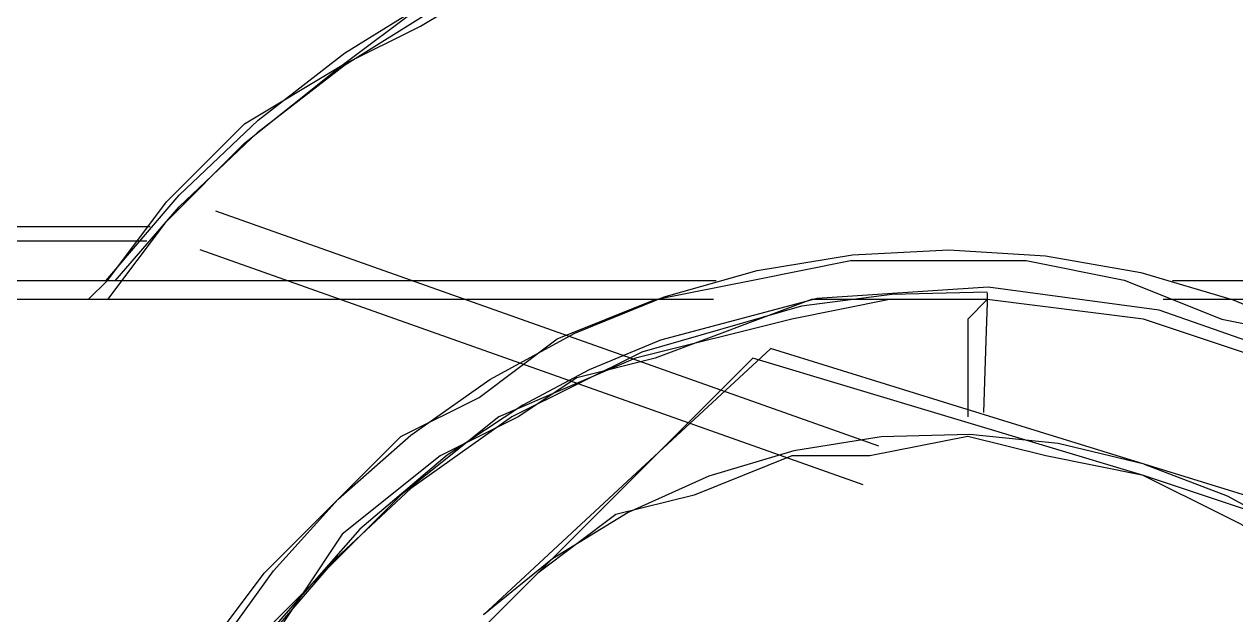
# Model space of a CAD drawing. Extents: x 3 to 592, y 5 to 207.
# Drawn here: x 62.644 to 64.831, y 53.971 to 55.037 of the extents above; entities that cross this region are included whole.
import ezdxf

# ---------------------------------------------------------------- set-up
doc = ezdxf.new("R2010")
doc.units = 0
doc.layers.get('0').update_dxf_attribs({"linetype": 'CONTINUOUS'})

msp = doc.modelspace()

# ---------------------------------------------------------------- linework, layer by layer
at = {"color": 7}
for points in [[(62.759167, 54.539444), (62.794444, 54.574722), (62.900278, 54.715833), (63.041389, 54.856944), (63.217778, 54.962778), (63.358889, 55.068611), (63.535278, 55.174444), (63.746944, 55.209722), (63.923333, 55.280278), (64.135, 55.315556), (64.311389, 55.315556)], [(62.790987, 54.573664), (62.923279, 54.728181), (63.065801, 54.863647), (63.221729, 54.984297), (63.388946, 55.088367), (63.565687, 55.17515), (63.75019, 55.243589), (63.941043, 55.292978), (64.135776, 55.322611), (64.332626, 55.332489)], [(62.790987, 54.573664), (62.923279, 54.728181), (63.065801, 54.863647), (63.221729, 54.984297), (63.388946, 55.088367), (63.565687, 55.17515), (63.75019, 55.243589), (63.941043, 55.292978), (64.135776, 55.322611), (64.332626, 55.332489)], [(62.790987, 54.573664), (62.923279, 54.728181), (63.065801, 54.863647), (63.221729, 54.984297), (63.388946, 55.088367), (63.565687, 55.17515), (63.75019, 55.243589), (63.941043, 55.292978), (64.135776, 55.322611), (64.332626, 55.332489)], [(62.790987, 54.573664), (62.923279, 54.728181), (63.065801, 54.863647), (63.221729, 54.984297), (63.388946, 55.088367), (63.565687, 55.17515), (63.75019, 55.243589), (63.941043, 55.292978), (64.135776, 55.322611), (64.332626, 55.332489)], [(62.807638, 54.573664), (62.922997, 54.706661), (63.065872, 54.842481), (63.221799, 54.962778), (63.388663, 55.066847), (63.565758, 55.153631), (63.750261, 55.222069), (63.941113, 55.271458), (64.135847, 55.301444), (64.332344, 55.311322)], [(62.807638, 54.573664), (62.922997, 54.706661), (63.065872, 54.842481), (63.221799, 54.962778), (63.388663, 55.066847), (63.565758, 55.153631), (63.750261, 55.222069), (63.941113, 55.271458), (64.135847, 55.301444), (64.332344, 55.311322)], [(62.807638, 54.573664), (62.922997, 54.706661), (63.065872, 54.842481), (63.221799, 54.962778), (63.388663, 55.066847), (63.565758, 55.153631), (63.750261, 55.222069), (63.941113, 55.271458), (64.135847, 55.301444), (64.332344, 55.311322)], [(62.807638, 54.573664), (62.922997, 54.706661), (63.065872, 54.842481), (63.221799, 54.962778), (63.388663, 55.066847), (63.565758, 55.153631), (63.750261, 55.222069), (63.941113, 55.271458), (64.135847, 55.301444), (64.332344, 55.311322)], [(62.794444, 54.539444), (62.900278, 54.680556), (63.041389, 54.821667), (63.217778, 54.962778), (63.358889, 55.033333), (63.535278, 55.139167), (63.746944, 55.209722), (63.923333, 55.245), (64.135, 55.280278), (64.311389, 55.280278)], [(62.988904, 54.700002), (64.185923, 54.275684)], [(62.988904, 54.700002), (64.185923, 54.275684)], [(62.870891, 54.670889), (62.165689, 54.670889)], [(62.870891, 54.670889), (62.165689, 54.670889)], [(62.870891, 54.670889), (62.165689, 54.670889)], [(62.870891, 54.670889), (62.165689, 54.670889)], [(62.865, 54.645278), (62.159444, 54.645278)], [(62.786436, 52.735656), (62.757861, 52.907812), (62.749042, 53.082084), (62.759978, 53.256004), (62.789964, 53.427806), (62.839353, 53.595376), (62.906734, 53.75589), (62.992106, 53.90829), (63.093706, 54.050106), (63.210475, 54.179576), (63.341356, 54.294934), (63.484231, 54.395123), (63.637336, 54.478731), (63.798909, 54.544701), (63.966478, 54.591973), (64.138634, 54.620195), (64.312906, 54.629368), (64.487178, 54.618431), (64.658981, 54.588445), (64.826198, 54.539056), (64.987064, 54.471676)], [(62.786436, 52.735656), (62.757861, 52.907812), (62.749042, 53.082084), (62.759978, 53.256004), (62.789964, 53.427806), (62.839353, 53.595376), (62.906734, 53.75589), (62.992106, 53.90829), (63.093706, 54.050106), (63.210475, 54.179576), (63.341356, 54.294934), (63.484231, 54.395123), (63.637336, 54.478731), (63.798909, 54.544701), (63.966478, 54.591973), (64.138634, 54.620195), (64.312906, 54.629368), (64.487178, 54.618431), (64.658981, 54.588445), (64.826198, 54.539056), (64.987064, 54.471676)], [(62.786436, 52.735656), (62.757861, 52.907812), (62.749042, 53.082084), (62.759978, 53.256004), (62.789964, 53.427806), (62.839353, 53.595376), (62.906734, 53.75589), (62.992106, 53.90829), (63.093706, 54.050106), (63.210475, 54.179576), (63.341356, 54.294934), (63.484231, 54.395123), (63.637336, 54.478731), (63.798909, 54.544701), (63.966478, 54.591973), (64.138634, 54.620195), (64.312906, 54.629368), (64.487178, 54.618431), (64.658981, 54.588445), (64.826198, 54.539056), (64.987064, 54.471676)], [(62.786436, 52.735656), (62.757861, 52.907812), (62.749042, 53.082084), (62.759978, 53.256004), (62.789964, 53.427806), (62.839353, 53.595376), (62.906734, 53.75589), (62.992106, 53.90829), (63.093706, 54.050106), (63.210475, 54.179576), (63.341356, 54.294934), (63.484231, 54.395123), (63.637336, 54.478731), (63.798909, 54.544701), (63.966478, 54.591973), (64.138634, 54.620195), (64.312906, 54.629368), (64.487178, 54.618431), (64.658981, 54.588445), (64.826198, 54.539056), (64.987064, 54.471676)], [(64.157975, 54.205102), (62.960957, 54.62942)], [(64.157975, 54.205102), (62.960957, 54.62942)], [(62.759167, 52.705), (62.723889, 52.881389), (62.723889, 53.057778), (62.759167, 53.234167), (62.759167, 53.410556), (62.829722, 53.586944), (62.900278, 53.728056), (62.970833, 53.904444), (63.076667, 54.045556), (63.1825, 54.151389), (63.323611, 54.2925), (63.464722, 54.363056), (63.605833, 54.468889), (63.782222, 54.539444), (63.958611, 54.574722), (64.135, 54.61), (64.311389, 54.61), (64.4525, 54.61), (64.628889, 54.574722), (64.805278, 54.504167), (64.981667, 54.468889)], [(63.892677, 54.573664), (62.554591, 54.573664)], [(63.892677, 54.573664), (62.554591, 54.573664)], [(63.892677, 54.573664), (62.554591, 54.573664)], [(63.892677, 54.573664), (62.554591, 54.573664)], [(66.054676, 54.573664), (64.716589, 54.573664)], [(66.054676, 54.573664), (64.716589, 54.573664)], [(66.054676, 54.573664), (64.716589, 54.573664)], [(66.054676, 54.573664), (64.716589, 54.573664)], [(64.382015, 54.552815), (64.209507, 54.548934), (64.046876, 54.527415), (63.758657, 54.444512), (63.523707, 54.327742), (63.341321, 54.198273), (63.206559, 54.072684), (63.101784, 53.950976), (62.929629, 53.672281), (62.865423, 53.517412), (62.818151, 53.356192), (62.789576, 53.199912), (62.777934, 53.052804), (62.782168, 52.872181), (62.809684, 52.684151), (62.86754, 52.478834), (62.935626, 52.317615), (63.023115, 52.16204), (63.126126, 52.020223), (63.24219, 51.893223), (63.503598, 51.686495), (63.793934, 51.54362)], [(64.382015, 54.552815), (64.209507, 54.548934), (64.046876, 54.527415), (63.758657, 54.444512), (63.523707, 54.327742), (63.341321, 54.198273), (63.206559, 54.072684), (63.101784, 53.950976), (62.929629, 53.672281), (62.865423, 53.517412), (62.818151, 53.356192), (62.789576, 53.199912), (62.777934, 53.052804), (62.782168, 52.872181), (62.809684, 52.684151), (62.86754, 52.478834), (62.935626, 52.317615), (63.023115, 52.16204), (63.126126, 52.020223), (63.24219, 51.893223), (63.503598, 51.686495), (63.793934, 51.54362)], [(64.382015, 54.552815), (64.209507, 54.548934), (64.046876, 54.527415), (63.758657, 54.444512), (63.523707, 54.327742), (63.341321, 54.198273), (63.206559, 54.072684), (63.101784, 53.950976), (62.929629, 53.672281), (62.865423, 53.517412), (62.818151, 53.356192), (62.789576, 53.199912), (62.777934, 53.052804), (62.782168, 52.872181), (62.809684, 52.684151), (62.86754, 52.478834), (62.935626, 52.317615), (63.023115, 52.16204), (63.126126, 52.020223), (63.24219, 51.893223), (63.503598, 51.686495), (63.793934, 51.54362)], [(64.382015, 54.552815), (64.209507, 54.548934), (64.046876, 54.527415), (63.758657, 54.444512), (63.523707, 54.327742), (63.341321, 54.198273), (63.206559, 54.072684), (63.101784, 53.950976), (62.929629, 53.672281), (62.865423, 53.517412), (62.818151, 53.356192), (62.789576, 53.199912), (62.777934, 53.052804), (62.782168, 52.872181), (62.809684, 52.684151), (62.86754, 52.478834), (62.935626, 52.317615), (63.023115, 52.16204), (63.126126, 52.020223), (63.24219, 51.893223), (63.503598, 51.686495), (63.793934, 51.54362)], [(64.986711, 54.417842), (64.692495, 54.5205), (64.383461, 54.562128), (64.075134, 54.541667), (63.791853, 54.466525), (63.663442, 54.41255), (63.543498, 54.34905), (63.406973, 54.258739), (63.249634, 54.125389), (63.085945, 53.93877), (62.935309, 53.693236), (62.872867, 53.547892), (62.823831, 53.388084), (62.79067, 53.215222), (62.789611, 53.197936)], [(64.986711, 54.417842), (64.692495, 54.5205), (64.383461, 54.562128), (64.075134, 54.541667), (63.791853, 54.466525), (63.663442, 54.41255), (63.543498, 54.34905), (63.406973, 54.258739), (63.249634, 54.125389), (63.085945, 53.93877), (62.935309, 53.693236), (62.872867, 53.547892), (62.823831, 53.388084), (62.79067, 53.215222), (62.789611, 53.197936)], [(64.986711, 54.417842), (64.692495, 54.5205), (64.383461, 54.562128), (64.075134, 54.541667), (63.791853, 54.466525), (63.663442, 54.41255), (63.543498, 54.34905), (63.406973, 54.258739), (63.249634, 54.125389), (63.085945, 53.93877), (62.935309, 53.693236), (62.872867, 53.547892), (62.823831, 53.388084), (62.79067, 53.215222), (62.789611, 53.197936)], [(64.986711, 54.417842), (64.692495, 54.5205), (64.383461, 54.562128), (64.075134, 54.541667), (63.791853, 54.466525), (63.663442, 54.41255), (63.543498, 54.34905), (63.406973, 54.258739), (63.249634, 54.125389), (63.085945, 53.93877), (62.935309, 53.693236), (62.872867, 53.547892), (62.823831, 53.388084), (62.79067, 53.215222), (62.789611, 53.197936)], [(64.38198, 54.551792), (64.381627, 54.5338), (64.379863, 54.483706), (64.377746, 54.410328), (64.375277, 54.335892)], [(64.38198, 54.551792), (64.381627, 54.5338), (64.379863, 54.483706), (64.377746, 54.410328), (64.375277, 54.335892)], [(64.38198, 54.551792), (64.381627, 54.5338), (64.379863, 54.483706), (64.377746, 54.410328), (64.375277, 54.335892)], [(64.38198, 54.551792), (64.381627, 54.5338), (64.379863, 54.483706), (64.377746, 54.410328), (64.375277, 54.335892)], [(63.888056, 54.539444), (62.5475, 54.539444)], [(64.381944, 54.539444), (64.205556, 54.539444), (64.029167, 54.504167), (63.746944, 54.433611), (63.5, 54.327778), (63.323611, 54.186667), (63.1825, 54.045556), (63.076667, 53.939722), (62.900278, 53.6575), (62.865, 53.516389), (62.794444, 53.34), (62.759167, 53.198889), (62.759167, 53.0225), (62.759167, 52.846111), (62.794444, 52.669722), (62.865, 52.458056), (62.900278, 52.316944), (63.006111, 52.140556), (63.111944, 51.999444), (63.217778, 51.858333), (63.5, 51.681944), (63.782222, 51.540833)], [(64.981667, 54.398333), (64.664167, 54.504167), (64.381944, 54.539444), (64.064444, 54.539444), (63.782222, 54.433611), (63.641111, 54.398333), (63.535278, 54.327778), (63.394167, 54.257222), (63.217778, 54.116111), (63.076667, 53.904444), (62.900278, 53.692778), (62.865, 53.516389), (62.794444, 53.375278), (62.759167, 53.198889), (62.759167, 53.163611)], [(64.381944, 54.539444), (64.346667, 54.504167), (64.346667, 54.468889), (64.346667, 54.398333), (64.346667, 54.327778)], [(66.04, 54.539444), (64.699444, 54.539444)], [(63.990679, 54.450827), (63.732798, 54.211643), (63.472801, 53.970696)], [(63.990679, 54.450827), (63.732798, 54.211643), (63.472801, 53.970696)], [(63.990679, 54.450827), (63.732798, 54.211643), (63.472801, 53.970696)], [(63.990679, 54.450827), (63.732798, 54.211643), (63.472801, 53.970696)], [(64.665507, 54.242511), (64.328252, 54.346581), (63.990643, 54.451003)], [(64.665507, 54.242511), (64.328252, 54.346581), (63.990643, 54.451003)], [(64.665507, 54.242511), (64.328252, 54.346581), (63.990643, 54.451003)], [(64.665507, 54.242511), (64.328252, 54.346581), (63.990643, 54.451003)], [(63.958611, 54.433611), (63.711667, 54.186667), (63.464722, 53.939722)], [(64.664167, 54.221944), (64.311389, 54.327778), (63.958611, 54.433611)], [(64.664167, 54.221944), (64.487778, 54.257222), (64.346667, 54.2925), (64.170278, 54.257222), (64.029167, 54.257222), (63.852778, 54.186667), (63.711667, 54.151389), (63.570556, 54.045556), (63.464722, 53.939722)], [(64.665507, 54.242511), (64.509932, 54.279553), (64.350829, 54.296134), (64.190668, 54.291547), (64.032624, 54.2665), (63.879518, 54.220639), (63.733468, 54.155375), (63.596943, 54.071414), (63.472766, 53.97052)], [(64.665507, 54.242511), (64.509932, 54.279553), (64.350829, 54.296134), (64.190668, 54.291547), (64.032624, 54.2665), (63.879518, 54.220639), (63.733468, 54.155375), (63.596943, 54.071414), (63.472766, 53.97052)], [(64.665507, 54.242511), (64.509932, 54.279553), (64.350829, 54.296134), (64.190668, 54.291547), (64.032624, 54.2665), (63.879518, 54.220639), (63.733468, 54.155375), (63.596943, 54.071414), (63.472766, 53.97052)], [(64.665507, 54.242511), (64.509932, 54.279553), (64.350829, 54.296134), (64.190668, 54.291547), (64.032624, 54.2665), (63.879518, 54.220639), (63.733468, 54.155375), (63.596943, 54.071414), (63.472766, 53.97052)], [(65.340336, 54.034196), (65.004491, 54.137913), (64.665472, 54.242688)], [(65.340336, 54.034196), (65.004491, 54.137913), (64.665472, 54.242688)], [(65.340336, 54.034196), (65.004491, 54.137913), (64.665472, 54.242688)], [(65.340336, 54.034196), (65.004491, 54.137913), (64.665472, 54.242688)], [(64.665507, 54.242511), (64.815085, 54.185361), (64.955843, 54.109161), (65.085313, 54.015322), (65.201729, 53.905609), (65.302624, 53.781431), (65.386232, 53.644906), (65.451496, 53.498856), (65.497357, 53.34575)], [(64.665507, 54.242511), (64.815085, 54.185361), (64.955843, 54.109161), (65.085313, 54.015322), (65.201729, 53.905609), (65.302624, 53.781431), (65.386232, 53.644906), (65.451496, 53.498856), (65.497357, 53.34575)], [(64.665507, 54.242511), (64.815085, 54.185361), (64.955843, 54.109161), (65.085313, 54.015322), (65.201729, 53.905609), (65.302624, 53.781431), (65.386232, 53.644906), (65.451496, 53.498856), (65.497357, 53.34575)], [(64.665507, 54.242511), (64.815085, 54.185361), (64.955843, 54.109161), (65.085313, 54.015322), (65.201729, 53.905609), (65.302624, 53.781431), (65.386232, 53.644906), (65.451496, 53.498856), (65.497357, 53.34575)], [(64.664167, 54.221944), (64.805278, 54.151389), (64.946389, 54.080833), (65.052222, 54.010278), (65.193333, 53.904444), (65.299167, 53.763333), (65.369722, 53.622222), (65.440278, 53.481111), (65.475556, 53.34)], [(65.334444, 54.010278), (64.981667, 54.116111), (64.664167, 54.221944)]]:
    msp.add_lwpolyline(points, dxfattribs=at)

doc.saveas('drawing.dxf')
